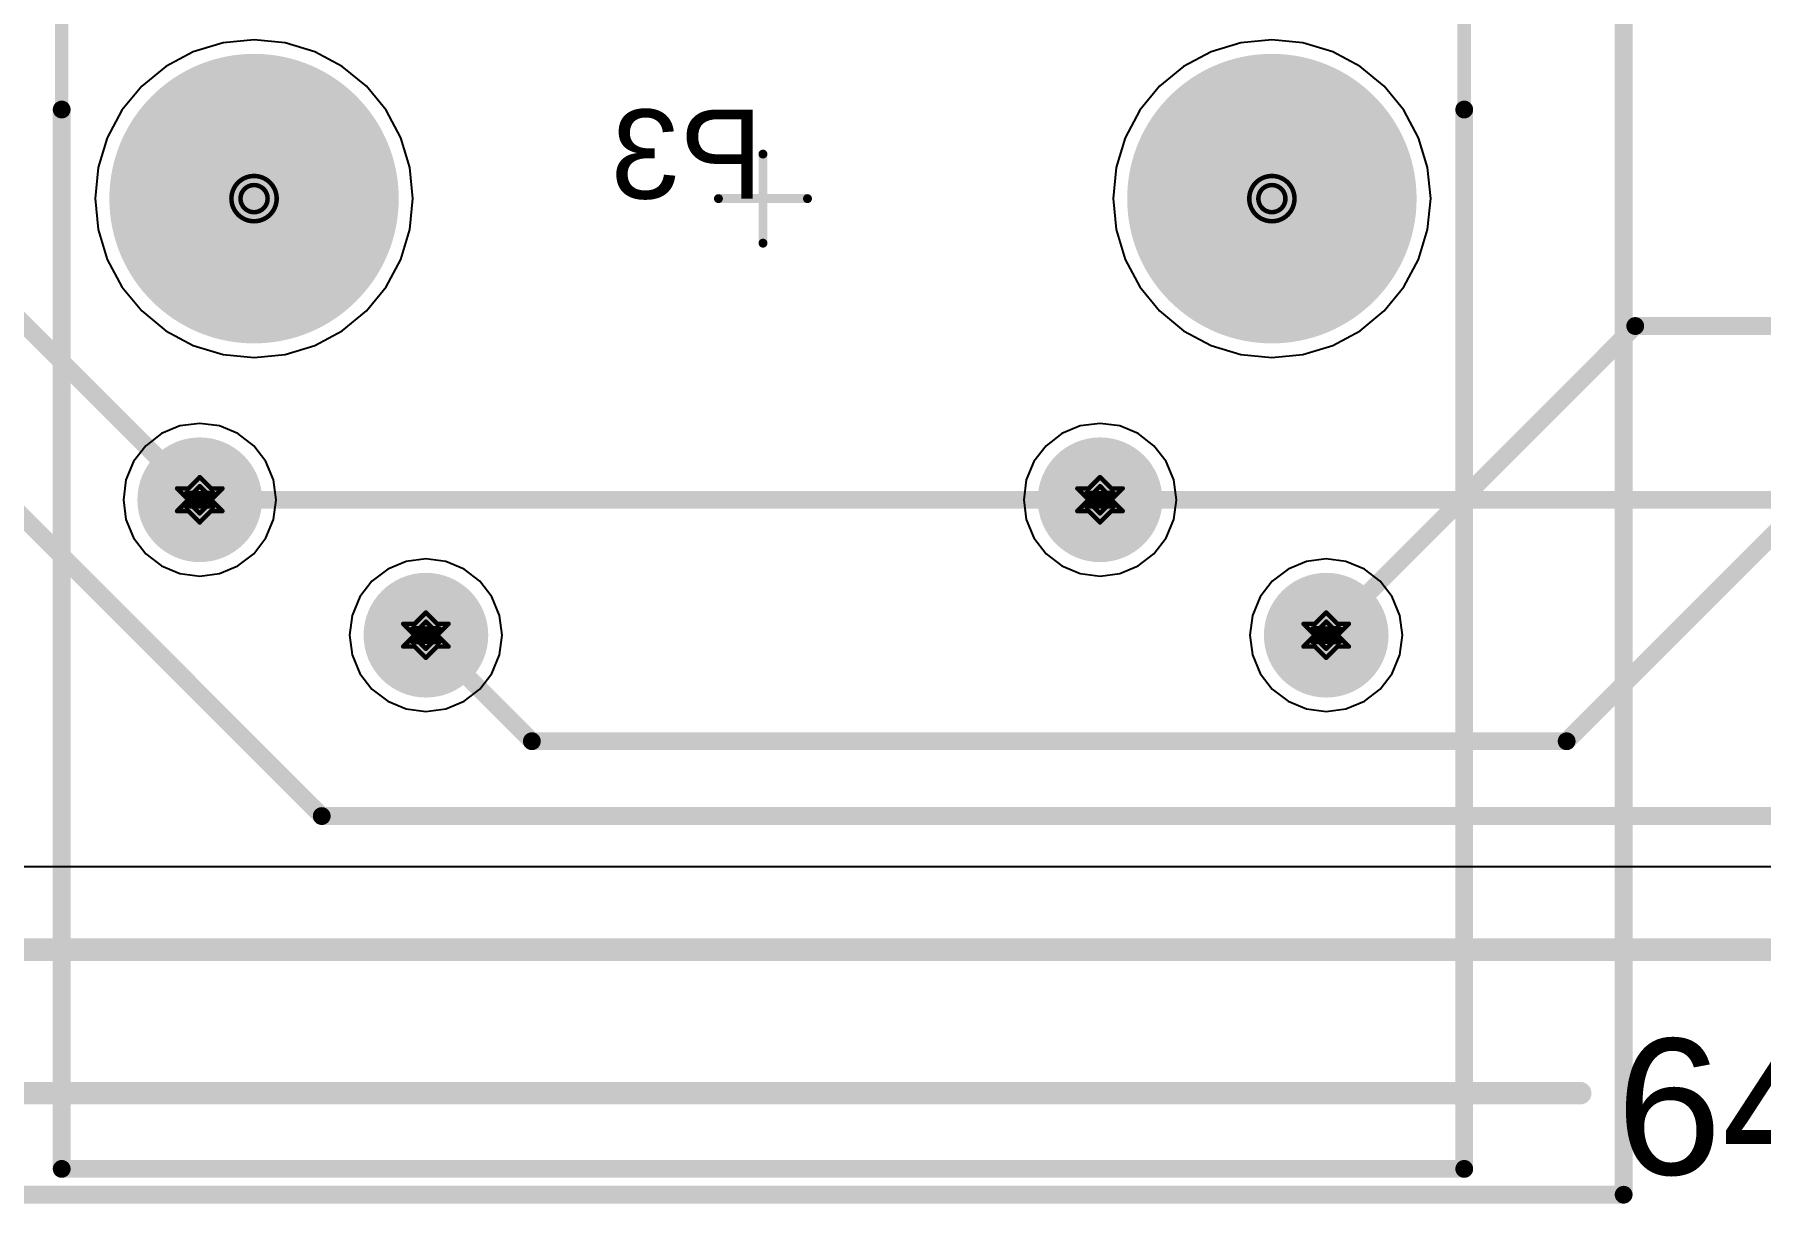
# Model space of a CAD drawing. Header units: inches. Extents: x -3 to 423, y -3 to 110.
# Drawn here: x 7 to 26.39, y -2.98 to 10.27 of the extents above; entities that cross this region are included whole.
import ezdxf

# ---------------------------------------------------------------- set-up
doc = ezdxf.new("R2010")
doc.units = ezdxf.units.IN
for name, color, linetype in [('Board Outline', 56, 'Continuous'), ('Bottom Layer', 5, 'Continuous'), ('Bottom Overlay', 54, 'Continuous'), ('Bottom Solder', 6, 'Continuous'), ('Drill Drawing', 1, 'Continuous'), ('Mechanical 1', 6, 'Continuous'), ('Mechanical 10', 56, 'Continuous'), ('Mechanical 12', 56, 'Continuous'), ('Mechanical 15', 56, 'Continuous'), ('Mechanical 3', 76, 'Continuous'), ('Mid Layer', 16, 'Continuous'), ('Mid Layer 2', 76, 'Continuous'), ('Multi-Layer', 9, 'Continuous'), ('Pad Holes', 156, 'Continuous'), ('Top Layer', 1, 'Continuous'), ('Top Solder', 216, 'Continuous')]:
    doc.layers.add(name, color=color, linetype=linetype)
doc.styles.add('Arial', font='', dxfattribs={"height": 0.2})
doc.styles.get('Arial').set_extended_font_data('Arial')

msp = doc.modelspace()

# ---------------------------------------------------------------- hatches: boundary and pattern name
at = {"layer": 'Bottom Layer'}
h = msp.add_hatch(color=5, dxfattribs=at)
edge = h.paths.add_edge_path()
edge.add_arc((9.47, 8.43), 1.625, 0, 360)
h = msp.add_hatch(color=5, dxfattribs=at)
edge = h.paths.add_edge_path()
edge.add_arc((20.9, 8.43), 1.625, 0, 360)
h = msp.add_hatch(color=5, dxfattribs=at)
edge = h.paths.add_edge_path()
edge.add_arc((8.86, 5.05), 0.7, 0, 360)
h = msp.add_hatch(color=5, dxfattribs=at)
edge = h.paths.add_edge_path()
edge.add_arc((18.97, 5.05), 0.7, 0, 360)
h = msp.add_hatch(color=5, dxfattribs=at)
edge = h.paths.add_edge_path()
edge.add_arc((11.4, 3.53), 0.7, 0, 360)
h = msp.add_hatch(color=5, dxfattribs=at)
edge = h.paths.add_edge_path()
edge.add_arc((21.51, 3.53), 0.7, 0, 360)
at = {"layer": 'Bottom Solder'}
h = msp.add_hatch(color=6, dxfattribs=at)
edge = h.paths.add_edge_path()
edge.add_arc((9.47, 8.43), 1.625, 0, 360)
h = msp.add_hatch(color=6, dxfattribs=at)
edge = h.paths.add_edge_path()
edge.add_arc((20.9, 8.43), 1.625, 0, 360)
h = msp.add_hatch(color=6, dxfattribs=at)
edge = h.paths.add_edge_path()
edge.add_arc((8.86, 5.05), 0.7, 0, 360)
h = msp.add_hatch(color=6, dxfattribs=at)
edge = h.paths.add_edge_path()
edge.add_arc((18.97, 5.05), 0.7, 0, 360)
h = msp.add_hatch(color=6, dxfattribs=at)
edge = h.paths.add_edge_path()
edge.add_arc((11.4, 3.53), 0.7, 0, 360)
h = msp.add_hatch(color=6, dxfattribs=at)
edge = h.paths.add_edge_path()
edge.add_arc((21.51, 3.53), 0.7, 0, 360)
at = {"layer": 'Mid Layer'}
h = msp.add_hatch(color=16, dxfattribs=at)
edge = h.paths.add_edge_path()
edge.add_arc((9.47, 8.43), 1.625, 0, 360)
h = msp.add_hatch(color=16, dxfattribs=at)
edge = h.paths.add_edge_path()
edge.add_arc((20.9, 8.43), 1.625, 0, 360)
h = msp.add_hatch(color=16, dxfattribs=at)
edge = h.paths.add_edge_path()
edge.add_arc((8.86, 5.05), 0.7, 0, 360)
h = msp.add_hatch(color=16, dxfattribs=at)
edge = h.paths.add_edge_path()
edge.add_arc((18.97, 5.05), 0.7, 0, 360)
h = msp.add_hatch(color=16, dxfattribs=at)
edge = h.paths.add_edge_path()
edge.add_arc((11.4, 3.53), 0.7, 0, 360)
h = msp.add_hatch(color=16, dxfattribs=at)
edge = h.paths.add_edge_path()
edge.add_arc((21.51, 3.53), 0.7, 0, 360)
at = {"layer": 'Mid Layer 2'}
h = msp.add_hatch(color=76, dxfattribs=at)
edge = h.paths.add_edge_path()
edge.add_arc((9.47, 8.43), 1.625, 0, 360)
h = msp.add_hatch(color=76, dxfattribs=at)
edge = h.paths.add_edge_path()
edge.add_arc((20.9, 8.43), 1.625, 0, 360)
h = msp.add_hatch(color=76, dxfattribs=at)
edge = h.paths.add_edge_path()
edge.add_arc((8.86, 5.05), 0.7, 0, 360)
h = msp.add_hatch(color=76, dxfattribs=at)
edge = h.paths.add_edge_path()
edge.add_arc((18.97, 5.05), 0.7, 0, 360)
h = msp.add_hatch(color=76, dxfattribs=at)
edge = h.paths.add_edge_path()
edge.add_arc((11.4, 3.53), 0.7, 0, 360)
h = msp.add_hatch(color=76, dxfattribs=at)
edge = h.paths.add_edge_path()
edge.add_arc((21.51, 3.53), 0.7, 0, 360)
at = {"layer": 'Multi-Layer'}
h = msp.add_hatch(color=9, dxfattribs=at)
edge = h.paths.add_edge_path()
edge.add_arc((9.47, 8.43), 1.625, 0, 360)
h = msp.add_hatch(color=9, dxfattribs=at)
edge = h.paths.add_edge_path()
edge.add_arc((20.9, 8.43), 1.625, 0, 360)
h = msp.add_hatch(color=9, dxfattribs=at)
edge = h.paths.add_edge_path()
edge.add_arc((8.86, 5.05), 0.7, 0, 360)
h = msp.add_hatch(color=9, dxfattribs=at)
edge = h.paths.add_edge_path()
edge.add_arc((18.97, 5.05), 0.7, 0, 360)
h = msp.add_hatch(color=9, dxfattribs=at)
edge = h.paths.add_edge_path()
edge.add_arc((11.4, 3.53), 0.7, 0, 360)
h = msp.add_hatch(color=9, dxfattribs=at)
edge = h.paths.add_edge_path()
edge.add_arc((21.51, 3.53), 0.7, 0, 360)
at = {"layer": 'Pad Holes'}
h = msp.add_hatch(color=7, dxfattribs=at)
edge = h.paths.add_edge_path()
edge.add_arc((9.47, 8.43), 1.625, 0, 360)
h = msp.add_hatch(color=7, dxfattribs=at)
edge = h.paths.add_edge_path()
edge.add_arc((20.9, 8.43), 1.625, 0, 360)
h = msp.add_hatch(color=7, dxfattribs=at)
edge = h.paths.add_edge_path()
edge.add_arc((8.86, 5.05), 0.45, 0, 360)
h = msp.add_hatch(color=7, dxfattribs=at)
edge = h.paths.add_edge_path()
edge.add_arc((18.97, 5.05), 0.45, 0, 360)
h = msp.add_hatch(color=7, dxfattribs=at)
edge = h.paths.add_edge_path()
edge.add_arc((11.4, 3.53), 0.45, 0, 360)
h = msp.add_hatch(color=7, dxfattribs=at)
edge = h.paths.add_edge_path()
edge.add_arc((21.51, 3.53), 0.45, 0, 360)
at = {"layer": 'Top Layer'}
h = msp.add_hatch(color=1, dxfattribs=at)
edge = h.paths.add_edge_path()
edge.add_arc((9.47, 8.43), 1.625, 0, 360)
h = msp.add_hatch(color=1, dxfattribs=at)
edge = h.paths.add_edge_path()
edge.add_arc((20.9, 8.43), 1.625, 0, 360)
h = msp.add_hatch(color=1, dxfattribs=at)
edge = h.paths.add_edge_path()
edge.add_arc((8.86, 5.05), 0.7, 0, 360)
h = msp.add_hatch(color=1, dxfattribs=at)
edge = h.paths.add_edge_path()
edge.add_arc((18.97, 5.05), 0.7, 0, 360)
h = msp.add_hatch(color=1, dxfattribs=at)
edge = h.paths.add_edge_path()
edge.add_arc((11.4, 3.53), 0.7, 0, 360)
h = msp.add_hatch(color=1, dxfattribs=at)
edge = h.paths.add_edge_path()
edge.add_arc((21.51, 3.53), 0.7, 0, 360)
at = {"layer": 'Top Solder'}
h = msp.add_hatch(color=216, dxfattribs=at)
edge = h.paths.add_edge_path()
edge.add_arc((9.47, 8.43), 1.625, 0, 360)
h = msp.add_hatch(color=216, dxfattribs=at)
edge = h.paths.add_edge_path()
edge.add_arc((20.9, 8.43), 1.625, 0, 360)
h = msp.add_hatch(color=216, dxfattribs=at)
edge = h.paths.add_edge_path()
edge.add_arc((8.86, 5.05), 0.7, 0, 360)
h = msp.add_hatch(color=216, dxfattribs=at)
edge = h.paths.add_edge_path()
edge.add_arc((18.97, 5.05), 0.7, 0, 360)
h = msp.add_hatch(color=216, dxfattribs=at)
edge = h.paths.add_edge_path()
edge.add_arc((11.4, 3.53), 0.7, 0, 360)
h = msp.add_hatch(color=216, dxfattribs=at)
edge = h.paths.add_edge_path()
edge.add_arc((21.51, 3.53), 0.7, 0, 360)

# ---------------------------------------------------------------- linework, layer by layer
at = {"layer": 'Board Outline', "const_width": 0.254}
msp.add_lwpolyline([(0.02, 0), (64.06, 0)], dxfattribs=at)
at = {"layer": 'Bottom Layer', "const_width": 0.2}
for points in [[(2.262, 11.648), (8.86, 5.05)], [(8.86, 5.05), (18.97, 5.05)], [(18.97, 5.05), (33.07, 5.05)]]:
    msp.add_lwpolyline(points, dxfattribs=at)
at = {"layer": 'Bottom Layer', "const_width": 0.1}
for points in [[(8.81, 5.05, 1), (8.91, 5.05, 1)], [(8.81, 5.05, 1), (8.91, 5.05, 1)], [(18.92, 5.05, 1), (19.02, 5.05, 1)], [(18.92, 5.05, 1), (19.02, 5.05, 1)]]:
    msp.add_lwpolyline(points, format="xyb", close=True, dxfattribs=at)
at = {"layer": 'Bottom Overlay', "const_width": 0.2}
for points in [[(7.31, -2.46), (7.31, 9.43)], [(23.06, -2.46), (23.06, 9.43)], [(7.31, -2.46), (23.06, -2.46)]]:
    msp.add_lwpolyline(points, dxfattribs=at)
at = {"layer": 'Bottom Overlay', "const_width": 0.1}
for points in [[(7.26, 9.43, 1), (7.36, 9.43, 1)], [(23.01, 9.43, 1), (23.11, 9.43, 1)], [(7.26, -2.46, 1), (7.36, -2.46, 1)], [(7.26, -2.46, 1), (7.36, -2.46, 1)], [(23.01, -2.46, 1), (23.11, -2.46, 1)], [(23.01, -2.46, 1), (23.11, -2.46, 1)]]:
    msp.add_lwpolyline(points, format="xyb", close=True, dxfattribs=at)
at = {"layer": 'Drill Drawing'}
for points, const_width in [([(9.724, 8.43, 1), (9.216, 8.43, 1)], 0.0508), ([(9.622, 8.43, 1), (9.318, 8.43, 1)], 0.0508), ([(21.154, 8.43, 1), (20.646, 8.43, 1)], 0.0508), ([(21.052, 8.43, 1), (20.748, 8.43, 1)], 0.0508), ([(9.203, 8.43, 1), (9.229, 8.43, 1)], 0.0254), ([(9.305, 8.43, 1), (9.33, 8.43, 1)], 0.0254), ([(9.61, 8.43, 1), (9.635, 8.43, 1)], 0.0254), ([(9.711, 8.43, 1), (9.737, 8.43, 1)], 0.0254), ([(20.633, 8.43, 1), (20.659, 8.43, 1)], 0.0254), ([(20.735, 8.43, 1), (20.76, 8.43, 1)], 0.0254), ([(21.04, 8.43, 1), (21.065, 8.43, 1)], 0.0254), ([(21.141, 8.43, 1), (21.167, 8.43, 1)], 0.0254), ([(8.847, 5.304, 1), (8.873, 5.304, 1)], 0.0254), ([(8.847, 5.304, 1), (8.873, 5.304, 1)], 0.0254), ([(18.957, 5.304, 1), (18.983, 5.304, 1)], 0.0254), ([(18.957, 5.304, 1), (18.983, 5.304, 1)], 0.0254), ([(8.593, 5.177, 1), (8.619, 5.177, 1)], 0.0254), ([(8.593, 5.177, 1), (8.619, 5.177, 1)], 0.0254), ([(8.695, 5.126, 1), (8.72, 5.126, 1)], 0.0254), ([(8.695, 5.126, 1), (8.72, 5.126, 1)], 0.0254), ([(8.72, 5.177, 1), (8.746, 5.177, 1)], 0.0254), ([(8.72, 5.177, 1), (8.746, 5.177, 1)], 0.0254), ([(8.72, 5.05, 1), (8.746, 5.05, 1)], 0.0254), ([(8.72, 5.05, 1), (8.746, 5.05, 1)], 0.0254), ([(8.771, 5.126, 1), (8.797, 5.126, 1)], 0.0254), ([(8.771, 5.126, 1), (8.797, 5.126, 1)], 0.0254), ([(8.771, 5.05, 1), (8.797, 5.05, 1)], 0.0254), ([(8.771, 5.05, 1), (8.797, 5.05, 1)], 0.0254), ([(8.847, 5.202, 1), (8.873, 5.202, 1)], 0.0254), ([(8.847, 5.202, 1), (8.873, 5.202, 1)], 0.0254), ([(8.924, 5.126, 1), (8.949, 5.126, 1)], 0.0254), ([(8.924, 5.126, 1), (8.949, 5.126, 1)], 0.0254), ([(8.924, 5.05, 1), (8.949, 5.05, 1)], 0.0254), ([(8.924, 5.05, 1), (8.949, 5.05, 1)], 0.0254), ([(8.974, 5.177, 1), (9, 5.177, 1)], 0.0254), ([(8.974, 5.177, 1), (9, 5.177, 1)], 0.0254), ([(8.974, 5.05, 1), (9, 5.05, 1)], 0.0254), ([(8.974, 5.05, 1), (9, 5.05, 1)], 0.0254), ([(9, 5.126, 1), (9.025, 5.126, 1)], 0.0254), ([(9, 5.126, 1), (9.025, 5.126, 1)], 0.0254), ([(9.101, 5.177, 1), (9.127, 5.177, 1)], 0.0254), ([(9.101, 5.177, 1), (9.127, 5.177, 1)], 0.0254), ([(18.703, 5.177, 1), (18.729, 5.177, 1)], 0.0254), ([(18.703, 5.177, 1), (18.729, 5.177, 1)], 0.0254), ([(18.805, 5.126, 1), (18.83, 5.126, 1)], 0.0254), ([(18.805, 5.126, 1), (18.83, 5.126, 1)], 0.0254), ([(18.83, 5.177, 1), (18.856, 5.177, 1)], 0.0254), ([(18.83, 5.177, 1), (18.856, 5.177, 1)], 0.0254), ([(18.83, 5.05, 1), (18.856, 5.05, 1)], 0.0254), ([(18.83, 5.05, 1), (18.856, 5.05, 1)], 0.0254), ([(18.881, 5.126, 1), (18.907, 5.126, 1)], 0.0254), ([(18.881, 5.126, 1), (18.907, 5.126, 1)], 0.0254), ([(18.881, 5.05, 1), (18.907, 5.05, 1)], 0.0254), ([(18.881, 5.05, 1), (18.907, 5.05, 1)], 0.0254), ([(18.957, 5.202, 1), (18.983, 5.202, 1)], 0.0254), ([(18.957, 5.202, 1), (18.983, 5.202, 1)], 0.0254), ([(19.034, 5.126, 1), (19.059, 5.126, 1)], 0.0254), ([(19.034, 5.126, 1), (19.059, 5.126, 1)], 0.0254), ([(19.034, 5.05, 1), (19.059, 5.05, 1)], 0.0254), ([(19.034, 5.05, 1), (19.059, 5.05, 1)], 0.0254), ([(19.084, 5.177, 1), (19.11, 5.177, 1)], 0.0254), ([(19.084, 5.177, 1), (19.11, 5.177, 1)], 0.0254), ([(19.084, 5.05, 1), (19.11, 5.05, 1)], 0.0254), ([(19.084, 5.05, 1), (19.11, 5.05, 1)], 0.0254), ([(19.11, 5.126, 1), (19.135, 5.126, 1)], 0.0254), ([(19.11, 5.126, 1), (19.135, 5.126, 1)], 0.0254), ([(19.211, 5.177, 1), (19.237, 5.177, 1)], 0.0254), ([(19.211, 5.177, 1), (19.237, 5.177, 1)], 0.0254), ([(8.593, 4.923, 1), (8.619, 4.923, 1)], 0.0254), ([(8.593, 4.923, 1), (8.619, 4.923, 1)], 0.0254), ([(8.695, 4.974, 1), (8.72, 4.974, 1)], 0.0254), ([(8.695, 4.974, 1), (8.72, 4.974, 1)], 0.0254), ([(8.72, 4.923, 1), (8.746, 4.923, 1)], 0.0254), ([(8.72, 4.923, 1), (8.746, 4.923, 1)], 0.0254), ([(8.771, 4.974, 1), (8.797, 4.974, 1)], 0.0254), ([(8.771, 4.974, 1), (8.797, 4.974, 1)], 0.0254), ([(8.847, 4.898, 1), (8.873, 4.898, 1)], 0.0254), ([(8.847, 4.898, 1), (8.873, 4.898, 1)], 0.0254), ([(8.924, 4.974, 1), (8.949, 4.974, 1)], 0.0254), ([(8.924, 4.974, 1), (8.949, 4.974, 1)], 0.0254), ([(8.974, 4.923, 1), (9, 4.923, 1)], 0.0254), ([(8.974, 4.923, 1), (9, 4.923, 1)], 0.0254), ([(9, 4.974, 1), (9.025, 4.974, 1)], 0.0254), ([(9, 4.974, 1), (9.025, 4.974, 1)], 0.0254), ([(9.101, 4.923, 1), (9.127, 4.923, 1)], 0.0254), ([(9.101, 4.923, 1), (9.127, 4.923, 1)], 0.0254), ([(18.703, 4.923, 1), (18.729, 4.923, 1)], 0.0254), ([(18.703, 4.923, 1), (18.729, 4.923, 1)], 0.0254), ([(18.805, 4.974, 1), (18.83, 4.974, 1)], 0.0254), ([(18.805, 4.974, 1), (18.83, 4.974, 1)], 0.0254), ([(18.83, 4.923, 1), (18.856, 4.923, 1)], 0.0254), ([(18.83, 4.923, 1), (18.856, 4.923, 1)], 0.0254), ([(18.881, 4.974, 1), (18.907, 4.974, 1)], 0.0254), ([(18.881, 4.974, 1), (18.907, 4.974, 1)], 0.0254), ([(18.957, 4.898, 1), (18.983, 4.898, 1)], 0.0254), ([(18.957, 4.898, 1), (18.983, 4.898, 1)], 0.0254), ([(19.034, 4.974, 1), (19.059, 4.974, 1)], 0.0254), ([(19.034, 4.974, 1), (19.059, 4.974, 1)], 0.0254), ([(19.084, 4.923, 1), (19.11, 4.923, 1)], 0.0254), ([(19.084, 4.923, 1), (19.11, 4.923, 1)], 0.0254), ([(19.11, 4.974, 1), (19.135, 4.974, 1)], 0.0254), ([(19.11, 4.974, 1), (19.135, 4.974, 1)], 0.0254), ([(19.211, 4.923, 1), (19.237, 4.923, 1)], 0.0254), ([(19.211, 4.923, 1), (19.237, 4.923, 1)], 0.0254), ([(8.847, 4.796, 1), (8.873, 4.796, 1)], 0.0254), ([(8.847, 4.796, 1), (8.873, 4.796, 1)], 0.0254), ([(18.957, 4.796, 1), (18.983, 4.796, 1)], 0.0254), ([(18.957, 4.796, 1), (18.983, 4.796, 1)], 0.0254), ([(11.387, 3.784, 1), (11.413, 3.784, 1)], 0.0254), ([(11.387, 3.784, 1), (11.413, 3.784, 1)], 0.0254), ([(11.387, 3.682, 1), (11.413, 3.682, 1)], 0.0254), ([(11.387, 3.682, 1), (11.413, 3.682, 1)], 0.0254), ([(21.497, 3.784, 1), (21.523, 3.784, 1)], 0.0254), ([(21.497, 3.784, 1), (21.523, 3.784, 1)], 0.0254), ([(21.497, 3.682, 1), (21.523, 3.682, 1)], 0.0254), ([(21.497, 3.682, 1), (21.523, 3.682, 1)], 0.0254), ([(11.133, 3.657, 1), (11.159, 3.657, 1)], 0.0254), ([(11.133, 3.657, 1), (11.159, 3.657, 1)], 0.0254), ([(11.235, 3.606, 1), (11.26, 3.606, 1)], 0.0254), ([(11.235, 3.606, 1), (11.26, 3.606, 1)], 0.0254), ([(11.26, 3.657, 1), (11.286, 3.657, 1)], 0.0254), ([(11.26, 3.657, 1), (11.286, 3.657, 1)], 0.0254), ([(11.26, 3.53, 1), (11.286, 3.53, 1)], 0.0254), ([(11.26, 3.53, 1), (11.286, 3.53, 1)], 0.0254), ([(11.311, 3.606, 1), (11.337, 3.606, 1)], 0.0254), ([(11.311, 3.606, 1), (11.337, 3.606, 1)], 0.0254), ([(11.311, 3.53, 1), (11.337, 3.53, 1)], 0.0254), ([(11.311, 3.53, 1), (11.337, 3.53, 1)], 0.0254), ([(11.464, 3.606, 1), (11.489, 3.606, 1)], 0.0254), ([(11.464, 3.606, 1), (11.489, 3.606, 1)], 0.0254), ([(11.464, 3.53, 1), (11.489, 3.53, 1)], 0.0254), ([(11.464, 3.53, 1), (11.489, 3.53, 1)], 0.0254), ([(11.514, 3.657, 1), (11.54, 3.657, 1)], 0.0254), ([(11.514, 3.657, 1), (11.54, 3.657, 1)], 0.0254), ([(11.514, 3.53, 1), (11.54, 3.53, 1)], 0.0254), ([(11.514, 3.53, 1), (11.54, 3.53, 1)], 0.0254), ([(11.54, 3.606, 1), (11.565, 3.606, 1)], 0.0254), ([(11.54, 3.606, 1), (11.565, 3.606, 1)], 0.0254), ([(11.641, 3.657, 1), (11.667, 3.657, 1)], 0.0254), ([(11.641, 3.657, 1), (11.667, 3.657, 1)], 0.0254), ([(21.243, 3.657, 1), (21.269, 3.657, 1)], 0.0254), ([(21.243, 3.657, 1), (21.269, 3.657, 1)], 0.0254), ([(21.345, 3.606, 1), (21.37, 3.606, 1)], 0.0254), ([(21.345, 3.606, 1), (21.37, 3.606, 1)], 0.0254), ([(21.37, 3.657, 1), (21.396, 3.657, 1)], 0.0254), ([(21.37, 3.657, 1), (21.396, 3.657, 1)], 0.0254), ([(21.37, 3.53, 1), (21.396, 3.53, 1)], 0.0254), ([(21.37, 3.53, 1), (21.396, 3.53, 1)], 0.0254), ([(21.421, 3.606, 1), (21.447, 3.606, 1)], 0.0254), ([(21.421, 3.606, 1), (21.447, 3.606, 1)], 0.0254), ([(21.421, 3.53, 1), (21.447, 3.53, 1)], 0.0254), ([(21.421, 3.53, 1), (21.447, 3.53, 1)], 0.0254), ([(21.574, 3.606, 1), (21.599, 3.606, 1)], 0.0254), ([(21.574, 3.606, 1), (21.599, 3.606, 1)], 0.0254), ([(21.574, 3.53, 1), (21.599, 3.53, 1)], 0.0254), ([(21.574, 3.53, 1), (21.599, 3.53, 1)], 0.0254), ([(21.624, 3.657, 1), (21.65, 3.657, 1)], 0.0254), ([(21.624, 3.657, 1), (21.65, 3.657, 1)], 0.0254), ([(21.624, 3.53, 1), (21.65, 3.53, 1)], 0.0254), ([(21.624, 3.53, 1), (21.65, 3.53, 1)], 0.0254), ([(21.65, 3.606, 1), (21.675, 3.606, 1)], 0.0254), ([(21.65, 3.606, 1), (21.675, 3.606, 1)], 0.0254), ([(21.751, 3.657, 1), (21.777, 3.657, 1)], 0.0254), ([(21.751, 3.657, 1), (21.777, 3.657, 1)], 0.0254), ([(11.133, 3.403, 1), (11.159, 3.403, 1)], 0.0254), ([(11.133, 3.403, 1), (11.159, 3.403, 1)], 0.0254), ([(11.235, 3.454, 1), (11.26, 3.454, 1)], 0.0254), ([(11.235, 3.454, 1), (11.26, 3.454, 1)], 0.0254), ([(11.26, 3.403, 1), (11.286, 3.403, 1)], 0.0254), ([(11.26, 3.403, 1), (11.286, 3.403, 1)], 0.0254), ([(11.311, 3.454, 1), (11.337, 3.454, 1)], 0.0254), ([(11.311, 3.454, 1), (11.337, 3.454, 1)], 0.0254), ([(11.387, 3.378, 1), (11.413, 3.378, 1)], 0.0254), ([(11.387, 3.378, 1), (11.413, 3.378, 1)], 0.0254), ([(11.387, 3.276, 1), (11.413, 3.276, 1)], 0.0254), ([(11.387, 3.276, 1), (11.413, 3.276, 1)], 0.0254), ([(11.464, 3.454, 1), (11.489, 3.454, 1)], 0.0254), ([(11.464, 3.454, 1), (11.489, 3.454, 1)], 0.0254), ([(11.514, 3.403, 1), (11.54, 3.403, 1)], 0.0254), ([(11.514, 3.403, 1), (11.54, 3.403, 1)], 0.0254), ([(11.54, 3.454, 1), (11.565, 3.454, 1)], 0.0254), ([(11.54, 3.454, 1), (11.565, 3.454, 1)], 0.0254), ([(11.641, 3.403, 1), (11.667, 3.403, 1)], 0.0254), ([(11.641, 3.403, 1), (11.667, 3.403, 1)], 0.0254), ([(21.243, 3.403, 1), (21.269, 3.403, 1)], 0.0254), ([(21.243, 3.403, 1), (21.269, 3.403, 1)], 0.0254), ([(21.345, 3.454, 1), (21.37, 3.454, 1)], 0.0254), ([(21.345, 3.454, 1), (21.37, 3.454, 1)], 0.0254), ([(21.37, 3.403, 1), (21.396, 3.403, 1)], 0.0254), ([(21.37, 3.403, 1), (21.396, 3.403, 1)], 0.0254), ([(21.421, 3.454, 1), (21.447, 3.454, 1)], 0.0254), ([(21.421, 3.454, 1), (21.447, 3.454, 1)], 0.0254), ([(21.497, 3.378, 1), (21.523, 3.378, 1)], 0.0254), ([(21.497, 3.378, 1), (21.523, 3.378, 1)], 0.0254), ([(21.497, 3.276, 1), (21.523, 3.276, 1)], 0.0254), ([(21.497, 3.276, 1), (21.523, 3.276, 1)], 0.0254), ([(21.574, 3.454, 1), (21.599, 3.454, 1)], 0.0254), ([(21.574, 3.454, 1), (21.599, 3.454, 1)], 0.0254), ([(21.624, 3.403, 1), (21.65, 3.403, 1)], 0.0254), ([(21.624, 3.403, 1), (21.65, 3.403, 1)], 0.0254), ([(21.65, 3.454, 1), (21.675, 3.454, 1)], 0.0254), ([(21.65, 3.454, 1), (21.675, 3.454, 1)], 0.0254), ([(21.751, 3.403, 1), (21.777, 3.403, 1)], 0.0254), ([(21.751, 3.403, 1), (21.777, 3.403, 1)], 0.0254)]:
    msp.add_lwpolyline(points, format="xyb", close=True, dxfattribs=dict(at, const_width=const_width))
at = {"layer": 'Drill Drawing', "const_width": 0.0508}
for points in [[(8.733, 5.177), (8.86, 5.304)], [(8.86, 5.304), (8.987, 5.177)], [(18.843, 5.177), (18.97, 5.304)], [(18.97, 5.304), (19.097, 5.177)], [(8.606, 5.177), (8.733, 5.05)], [(8.606, 5.177), (8.733, 5.177)], [(8.606, 4.923), (8.733, 5.05)], [(8.708, 5.126), (8.784, 5.05)], [(8.708, 5.126), (8.784, 5.126)], [(8.708, 4.974), (8.784, 5.05)], [(8.784, 5.126), (8.86, 5.202)], [(8.86, 5.202), (8.936, 5.126)], [(8.936, 5.126), (9.012, 5.126)], [(8.936, 5.05), (9.012, 5.126)], [(8.936, 5.05), (9.012, 4.974)], [(8.987, 5.177), (9.114, 5.177)], [(8.987, 5.05), (9.114, 5.177)], [(8.987, 5.05), (9.114, 4.923)], [(18.716, 5.177), (18.843, 5.05)], [(18.716, 5.177), (18.843, 5.177)], [(18.716, 4.923), (18.843, 5.05)], [(18.818, 5.126), (18.894, 5.05)], [(18.818, 5.126), (18.894, 5.126)], [(18.818, 4.974), (18.894, 5.05)], [(18.894, 5.126), (18.97, 5.202)], [(18.97, 5.202), (19.046, 5.126)], [(19.046, 5.126), (19.122, 5.126)], [(19.046, 5.05), (19.122, 5.126)], [(19.046, 5.05), (19.122, 4.974)], [(19.097, 5.177), (19.224, 5.177)], [(19.097, 5.05), (19.224, 5.177)], [(19.097, 5.05), (19.224, 4.923)], [(8.606, 4.923), (8.733, 4.923)], [(8.708, 4.974), (8.784, 4.974)], [(8.733, 4.923), (8.86, 4.796)], [(8.784, 4.974), (8.86, 4.898)], [(8.86, 4.898), (8.936, 4.974)], [(8.86, 4.796), (8.987, 4.923)], [(8.936, 4.974), (9.012, 4.974)], [(8.987, 4.923), (9.114, 4.923)], [(18.716, 4.923), (18.843, 4.923)], [(18.818, 4.974), (18.894, 4.974)], [(18.843, 4.923), (18.97, 4.796)], [(18.894, 4.974), (18.97, 4.898)], [(18.97, 4.898), (19.046, 4.974)], [(18.97, 4.796), (19.097, 4.923)], [(19.046, 4.974), (19.122, 4.974)], [(19.097, 4.923), (19.224, 4.923)], [(11.273, 3.657), (11.4, 3.784)], [(11.324, 3.606), (11.4, 3.682)], [(11.4, 3.784), (11.527, 3.657)], [(11.4, 3.682), (11.476, 3.606)], [(21.383, 3.657), (21.51, 3.784)], [(21.434, 3.606), (21.51, 3.682)], [(21.51, 3.784), (21.637, 3.657)], [(21.51, 3.682), (21.586, 3.606)], [(11.146, 3.657), (11.273, 3.53)], [(11.146, 3.657), (11.273, 3.657)], [(11.146, 3.403), (11.273, 3.53)], [(11.248, 3.606), (11.324, 3.53)], [(11.248, 3.606), (11.324, 3.606)], [(11.248, 3.454), (11.324, 3.53)], [(11.476, 3.606), (11.552, 3.606)], [(11.476, 3.53), (11.552, 3.606)], [(11.476, 3.53), (11.552, 3.454)], [(11.527, 3.657), (11.654, 3.657)], [(11.527, 3.53), (11.654, 3.657)], [(11.527, 3.53), (11.654, 3.403)], [(21.256, 3.657), (21.383, 3.53)], [(21.256, 3.657), (21.383, 3.657)], [(21.256, 3.403), (21.383, 3.53)], [(21.358, 3.606), (21.434, 3.53)], [(21.358, 3.606), (21.434, 3.606)], [(21.358, 3.454), (21.434, 3.53)], [(21.586, 3.606), (21.662, 3.606)], [(21.586, 3.53), (21.662, 3.606)], [(21.586, 3.53), (21.662, 3.454)], [(21.637, 3.657), (21.764, 3.657)], [(21.637, 3.53), (21.764, 3.657)], [(21.637, 3.53), (21.764, 3.403)], [(11.146, 3.403), (11.273, 3.403)], [(11.248, 3.454), (11.324, 3.454)], [(11.273, 3.403), (11.4, 3.276)], [(11.324, 3.454), (11.4, 3.378)], [(11.4, 3.378), (11.476, 3.454)], [(11.4, 3.276), (11.527, 3.403)], [(11.476, 3.454), (11.552, 3.454)], [(11.527, 3.403), (11.654, 3.403)], [(21.256, 3.403), (21.383, 3.403)], [(21.358, 3.454), (21.434, 3.454)], [(21.383, 3.403), (21.51, 3.276)], [(21.434, 3.454), (21.51, 3.378)], [(21.51, 3.378), (21.586, 3.454)], [(21.51, 3.276), (21.637, 3.403)], [(21.586, 3.454), (21.662, 3.454)], [(21.637, 3.403), (21.764, 3.403)]]:
    msp.add_lwpolyline(points, dxfattribs=at)
at = {"layer": 'Mechanical 1', "const_width": 0.254}
msp.add_lwpolyline([(0, 0), (64.06, 0)], dxfattribs=at)
at = {"layer": 'Mechanical 10', "const_width": 0.2}
for points in [[(24.85, -2.75), (24.85, 19.61)], [(5.52, -2.75), (24.85, -2.75)]]:
    msp.add_lwpolyline(points, dxfattribs=at)
at = {"layer": 'Mechanical 10', "const_width": 0.1}
msp.add_lwpolyline([(24.8, -2.75, 1), (24.9, -2.75, 1)], format="xyb", close=True, dxfattribs=at)
msp.add_lwpolyline([(24.8, -2.75, 1), (24.9, -2.75, 1)], format="xyb", close=True, dxfattribs=at)
at = {"layer": 'Mechanical 12', "const_width": 0.152}
for points in [[(7.31, -2.46), (7.31, 19.32)], [(23.06, -2.46), (23.06, 19.32)], [(7.31, -2.46), (23.06, -2.46)]]:
    msp.add_lwpolyline(points, dxfattribs=at)
at = {"layer": 'Mechanical 12', "const_width": 0.0762}
for points in [[(7.272, -2.46, 1), (7.348, -2.46, 1)], [(7.272, -2.46, 1), (7.348, -2.46, 1)], [(23.022, -2.46, 1), (23.098, -2.46, 1)], [(23.022, -2.46, 1), (23.098, -2.46, 1)]]:
    msp.add_lwpolyline(points, format="xyb", close=True, dxfattribs=at)
at = {"layer": 'Mechanical 15'}
for points, const_width in [([(24.85, -2.75), (24.85, 19.61)], 0.2), ([(15.185, 7.93), (15.185, 8.93)], 0.1), ([(14.685, 8.43), (15.685, 8.43)], 0.1), ([(5.52, -2.75), (24.85, -2.75)], 0.2)]:
    msp.add_lwpolyline(points, dxfattribs=dict(at, const_width=const_width))
for points, const_width in [([(15.16, 8.93, 1), (15.21, 8.93, 1)], 0.05), ([(14.66, 8.43, 1), (14.71, 8.43, 1)], 0.05), ([(15.66, 8.43, 1), (15.71, 8.43, 1)], 0.05), ([(15.16, 7.93, 1), (15.21, 7.93, 1)], 0.05), ([(24.8, -2.75, 1), (24.9, -2.75, 1)], 0.1), ([(24.8, -2.75, 1), (24.9, -2.75, 1)], 0.1)]:
    msp.add_lwpolyline(points, format="xyb", close=True, dxfattribs=dict(at, const_width=const_width))
at = {"layer": 'Mechanical 3', "const_width": 0.254}
msp.add_lwpolyline([(0, -1.61), (24.361, -1.61)], dxfattribs=at)
at = {"layer": 'Mechanical 3', "const_width": 0.127}
msp.add_lwpolyline([(24.298, -1.61, 1), (24.425, -1.61, 1)], format="xyb", close=True, dxfattribs=at)
at = {"layer": 'Mid Layer'}
for p, q in [((9.122, 10.179), (8.787, 10.078)), ((9.47, 10.214), (9.122, 10.179)), ((9.818, 10.179), (9.47, 10.214)), ((10.153, 10.078), (9.818, 10.179)), ((20.552, 10.179), (20.217, 10.078)), ((20.9, 10.214), (20.552, 10.179)), ((21.248, 10.179), (20.9, 10.214)), ((21.583, 10.078), (21.248, 10.179)), ((8.479, 9.913), (8.209, 9.691)), ((8.787, 10.078), (8.479, 9.913)), ((10.461, 9.913), (10.153, 10.078)), ((10.731, 9.691), (10.461, 9.913)), ((19.909, 9.913), (19.639, 9.691)), ((20.217, 10.078), (19.909, 9.913)), ((21.891, 9.913), (21.583, 10.078)), ((22.161, 9.691), (21.891, 9.913)), ((8.209, 9.691), (7.987, 9.421)), ((10.953, 9.421), (10.731, 9.691)), ((19.639, 9.691), (19.417, 9.421)), ((22.383, 9.421), (22.161, 9.691)), ((7.987, 9.421), (7.822, 9.113)), ((11.118, 9.113), (10.953, 9.421)), ((19.417, 9.421), (19.252, 9.113)), ((22.548, 9.113), (22.383, 9.421)), ((7.822, 9.113), (7.721, 8.778)), ((11.219, 8.778), (11.118, 9.113)), ((19.252, 9.113), (19.151, 8.778)), ((22.649, 8.778), (22.548, 9.113)), ((7.721, 8.778), (7.686, 8.43)), ((11.254, 8.43), (11.219, 8.778)), ((19.151, 8.778), (19.116, 8.43)), ((22.684, 8.43), (22.649, 8.778)), ((7.686, 8.43), (7.721, 8.082)), ((11.219, 8.082), (11.254, 8.43)), ((19.116, 8.43), (19.151, 8.082)), ((22.649, 8.082), (22.684, 8.43)), ((7.721, 8.082), (7.822, 7.747)), ((11.118, 7.747), (11.219, 8.082)), ((19.151, 8.082), (19.252, 7.747)), ((22.548, 7.747), (22.649, 8.082)), ((7.822, 7.747), (7.987, 7.439)), ((10.953, 7.439), (11.118, 7.747)), ((19.252, 7.747), (19.417, 7.439)), ((22.383, 7.439), (22.548, 7.747)), ((7.987, 7.439), (8.209, 7.169)), ((10.731, 7.169), (10.953, 7.439)), ((19.417, 7.439), (19.639, 7.169)), ((22.161, 7.169), (22.383, 7.439)), ((8.209, 7.169), (8.479, 6.947)), ((10.461, 6.947), (10.731, 7.169)), ((19.639, 7.169), (19.909, 6.947)), ((21.891, 6.947), (22.161, 7.169)), ((8.479, 6.947), (8.787, 6.782)), ((10.153, 6.782), (10.461, 6.947)), ((19.909, 6.947), (20.217, 6.782)), ((21.583, 6.782), (21.891, 6.947)), ((8.787, 6.782), (9.122, 6.681)), ((9.122, 6.681), (9.47, 6.646)), ((9.47, 6.646), (9.818, 6.681)), ((9.818, 6.681), (10.153, 6.782)), ((20.217, 6.782), (20.552, 6.681)), ((20.552, 6.681), (20.9, 6.646)), ((20.9, 6.646), (21.248, 6.681)), ((21.248, 6.681), (21.583, 6.782)), ((8.638, 5.878), (8.431, 5.792)), ((8.86, 5.907), (8.638, 5.878)), ((9.082, 5.878), (8.86, 5.907)), ((9.289, 5.792), (9.082, 5.878)), ((18.748, 5.878), (18.541, 5.792)), ((18.97, 5.907), (18.748, 5.878)), ((19.192, 5.878), (18.97, 5.907)), ((19.399, 5.792), (19.192, 5.878)), ((8.254, 5.656), (8.118, 5.479)), ((8.431, 5.792), (8.254, 5.656)), ((9.466, 5.656), (9.289, 5.792)), ((9.602, 5.479), (9.466, 5.656)), ((18.364, 5.656), (18.228, 5.479)), ((18.541, 5.792), (18.364, 5.656)), ((19.576, 5.656), (19.399, 5.792)), ((19.712, 5.479), (19.576, 5.656)), ((8.118, 5.479), (8.032, 5.272)), ((9.688, 5.272), (9.602, 5.479)), ((18.228, 5.479), (18.142, 5.272)), ((19.798, 5.272), (19.712, 5.479)), ((8.032, 5.272), (8.003, 5.05)), ((9.717, 5.05), (9.688, 5.272)), ((18.142, 5.272), (18.113, 5.05)), ((19.827, 5.05), (19.798, 5.272)), ((8.003, 5.05), (8.032, 4.828)), ((9.688, 4.828), (9.717, 5.05)), ((18.113, 5.05), (18.142, 4.828)), ((19.798, 4.828), (19.827, 5.05)), ((8.032, 4.828), (8.118, 4.621)), ((9.602, 4.621), (9.688, 4.828)), ((18.142, 4.828), (18.228, 4.621)), ((19.712, 4.621), (19.798, 4.828)), ((8.118, 4.621), (8.254, 4.444)), ((9.466, 4.444), (9.602, 4.621)), ((18.228, 4.621), (18.364, 4.444)), ((19.576, 4.444), (19.712, 4.621)), ((8.254, 4.444), (8.431, 4.308)), ((8.431, 4.308), (8.638, 4.222)), ((9.082, 4.222), (9.289, 4.308)), ((9.289, 4.308), (9.466, 4.444)), ((10.971, 4.272), (10.794, 4.136)), ((11.178, 4.358), (10.971, 4.272)), ((11.4, 4.387), (11.178, 4.358)), ((11.622, 4.358), (11.4, 4.387)), ((11.829, 4.272), (11.622, 4.358)), ((12.006, 4.136), (11.829, 4.272)), ((18.364, 4.444), (18.541, 4.308)), ((18.541, 4.308), (18.748, 4.222)), ((19.192, 4.222), (19.399, 4.308)), ((19.399, 4.308), (19.576, 4.444)), ((21.081, 4.272), (20.904, 4.136)), ((21.288, 4.358), (21.081, 4.272)), ((21.51, 4.387), (21.288, 4.358)), ((21.732, 4.358), (21.51, 4.387)), ((21.939, 4.272), (21.732, 4.358)), ((22.116, 4.136), (21.939, 4.272)), ((8.638, 4.222), (8.86, 4.193)), ((8.86, 4.193), (9.082, 4.222)), ((10.794, 4.136), (10.658, 3.959)), ((12.142, 3.959), (12.006, 4.136)), ((18.748, 4.222), (18.97, 4.193)), ((18.97, 4.193), (19.192, 4.222)), ((20.904, 4.136), (20.768, 3.959)), ((22.252, 3.959), (22.116, 4.136)), ((10.658, 3.959), (10.572, 3.752)), ((12.228, 3.752), (12.142, 3.959)), ((20.768, 3.959), (20.682, 3.752)), ((22.338, 3.752), (22.252, 3.959)), ((10.572, 3.752), (10.543, 3.53)), ((12.257, 3.53), (12.228, 3.752)), ((20.682, 3.752), (20.653, 3.53)), ((22.367, 3.53), (22.338, 3.752)), ((10.543, 3.53), (10.572, 3.308)), ((12.228, 3.308), (12.257, 3.53)), ((20.653, 3.53), (20.682, 3.308)), ((22.338, 3.308), (22.367, 3.53)), ((10.572, 3.308), (10.658, 3.101)), ((12.142, 3.101), (12.228, 3.308)), ((20.682, 3.308), (20.768, 3.101)), ((22.252, 3.101), (22.338, 3.308)), ((10.658, 3.101), (10.794, 2.924)), ((12.006, 2.924), (12.142, 3.101)), ((20.768, 3.101), (20.904, 2.924)), ((22.116, 2.924), (22.252, 3.101)), ((10.794, 2.924), (10.971, 2.788)), ((11.829, 2.788), (12.006, 2.924)), ((20.904, 2.924), (21.081, 2.788)), ((21.939, 2.788), (22.116, 2.924)), ((10.971, 2.788), (11.178, 2.702)), ((11.622, 2.702), (11.829, 2.788)), ((21.081, 2.788), (21.288, 2.702)), ((21.732, 2.702), (21.939, 2.788)), ((11.178, 2.702), (11.4, 2.673)), ((11.4, 2.673), (11.622, 2.702)), ((21.288, 2.702), (21.51, 2.673)), ((21.51, 2.673), (21.732, 2.702)), ((29.58, 0.93), (5.64, 0.93))]:
    msp.add_line(p, q, dxfattribs=at)
at = {"layer": 'Top Layer', "const_width": 0.2}
for points in [[(21.51, 3.53), (24.98, 7)], [(24.98, 7), (33.023, 7)], [(6.05, 5.68), (10.23, 1.5)], [(24.21, 2.34), (27.03, 5.16)], [(11.4, 3.53), (12.59, 2.34)], [(12.59, 2.34), (24.21, 2.34)], [(10.23, 1.5), (27.49, 1.5)]]:
    msp.add_lwpolyline(points, dxfattribs=at)
at = {"layer": 'Top Layer', "const_width": 0.1}
for points in [[(24.93, 7, 1), (25.03, 7, 1)], [(24.93, 7, 1), (25.03, 7, 1)], [(11.35, 3.53, 1), (11.45, 3.53, 1)], [(21.46, 3.53, 1), (21.56, 3.53, 1)], [(12.54, 2.34, 1), (12.64, 2.34, 1)], [(12.54, 2.34, 1), (12.64, 2.34, 1)], [(24.16, 2.34, 1), (24.26, 2.34, 1)], [(24.16, 2.34, 1), (24.26, 2.34, 1)], [(10.18, 1.5, 1), (10.28, 1.5, 1)], [(10.18, 1.5, 1), (10.28, 1.5, 1)]]:
    msp.add_lwpolyline(points, format="xyb", close=True, dxfattribs=at)

# ---------------------------------------------------------------- texts
at = {"layer": 'Mechanical 10', "style": 'Arial', "text_generation_flag": 2}
msp.add_text('P3', height=1, rotation=360, dxfattribs=at).set_placement((15.185, 8.43))
at = {"layer": 'Mechanical 3', "style": 'Arial'}
msp.add_text('64.06 (mm)', height=1.524, dxfattribs=at).set_placement((24.768, -2.524))

doc.saveas('drawing.dxf')
